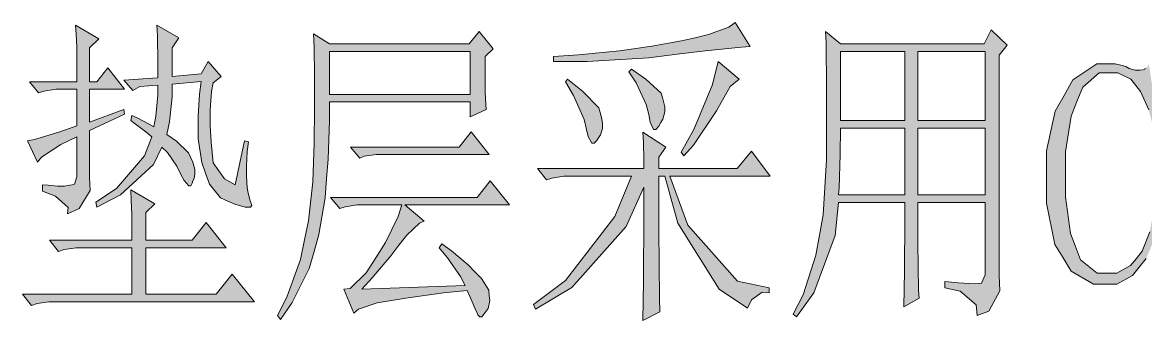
# Model space of a CAD drawing. Header units: millimetres. Extents: x 0 to 586, y 0 to 414.
# Drawn here: x 424.11 to 437.91, y 159.73 to 163.38 of the extents above; entities that cross this region are included whole.
import ezdxf

# ---------------------------------------------------------------- set-up
doc = ezdxf.new("R2010")
doc.units = ezdxf.units.MM

msp = doc.modelspace()

# ---------------------------------------------------------------- hatches: boundary and pattern name
h = msp.add_hatch(color=0)
h.dxf.hatch_style = 2
h.paths.add_polyline_path([(424.359917, 161.392306), (424.426944, 161.38525), (424.543361, 161.374667), (424.59275, 161.374667), (424.631556, 161.374667), (424.695056, 161.38525), (424.723278, 161.392306), (424.7515, 161.399361), (424.779722, 161.491083), (424.779722, 161.57575), (424.779722, 161.977917), (424.585694, 161.886194), (424.345806, 161.730972), (424.296417, 161.667472), (424.172944, 161.932056), (424.261139, 161.946167), (424.561, 162.037889), (424.779722, 162.1155), (424.779722, 162.563528), (424.606861, 162.563528), (424.525722, 162.563528), (424.377556, 162.538833), (424.310528, 162.517667), (424.197639, 162.65525), (424.779722, 162.65525), (424.779722, 163.025667), (424.779722, 163.082111), (424.772667, 163.240861), (424.765611, 163.350222), (425.051361, 163.180889), (424.938472, 163.071528), (424.938472, 162.65525), (425.026667, 162.65525), (425.160722, 162.824583), (425.368861, 162.563528), (424.938472, 162.563528), (424.938472, 162.161361), (425.358278, 162.316583), (425.368861, 162.256611), (424.938472, 162.055528), (424.938472, 161.484028), (424.945528, 161.32175), (424.807944, 161.0995), (424.666833, 161.036), (424.673889, 161.113611), (424.518667, 161.251194), (424.359917, 161.314694)])
h = msp.add_hatch(color=0)
h.dxf.hatch_style = 2
h.paths.add_polyline_path([(425.778083, 162.704639), (425.778083, 162.895139), (425.771028, 163.219694), (425.763972, 163.350222), (426.035611, 163.195), (425.950944, 163.071528), (425.950944, 162.71875), (426.30725, 162.7505), (426.395444, 162.905722), (426.554194, 162.71875), (426.455417, 162.641139), (426.437778, 162.535306), (426.420139, 162.309528), (426.420139, 162.193111), (426.420139, 162.119028), (426.430722, 161.914417), (426.444833, 161.787417), (426.455417, 161.660417), (426.596528, 161.462861), (426.727056, 161.392306), (426.839944, 161.932056), (426.889333, 161.917944), (426.875222, 161.801528), (426.864639, 161.618083), (426.864639, 161.547528), (426.864639, 161.508722), (426.868167, 161.417), (426.875222, 161.360556), (426.882278, 161.307639), (426.906972, 161.208861), (426.924611, 161.163), (426.931667, 161.138306), (426.914028, 161.117139), (426.889333, 161.117139), (426.850528, 161.117139), (426.723528, 161.152417), (426.635333, 161.191222), (426.547139, 161.230028), (426.409556, 161.399361), (426.363694, 161.533417), (426.317833, 161.663944), (426.271972, 161.95675), (426.271972, 162.119028), (426.271972, 162.231917), (426.289611, 162.503556), (426.30725, 162.658778), (425.950944, 162.627028), (425.950944, 162.471806), (425.919194, 162.164889), (425.887444, 162.009667), (426.007389, 161.925), (426.152028, 161.783889), (426.18025, 161.723917), (426.204944, 161.667472), (426.233167, 161.579278), (426.233167, 161.547528), (426.233167, 161.522833), (426.222583, 161.469917), (426.208472, 161.438167), (426.197889, 161.409944), (426.18025, 161.378194), (426.155556, 161.378194), (426.099111, 161.445222), (426.060306, 161.515778), (426.010917, 161.618083), (425.8945, 161.787417), (425.827472, 161.854444), (425.721639, 161.63925), (425.319472, 161.268833), (425.026667, 161.117139), (425.012556, 161.177111), (425.266556, 161.346444), (425.612278, 161.748611), (425.704, 161.977917), (425.629917, 162.041417), (425.499389, 162.140194), (425.442944, 162.179), (425.457056, 162.2425), (425.524083, 162.21075), (425.661667, 162.140194), (425.728694, 162.101389), (425.753389, 162.231917), (425.778083, 162.489444), (425.778083, 162.612917), (425.555833, 162.595278), (425.467639, 162.549417), (425.358278, 162.672889)])
h = msp.add_hatch(color=0)
h.paths.add_polyline_path([(427.245639, 159.787167), (427.362056, 160.012944), (427.527861, 160.475083), (427.57725, 160.714972), (427.626639, 160.951333), (427.683083, 161.427583), (427.690139, 161.663944), (427.697194, 161.896778), (427.700722, 162.330694), (427.700722, 162.524722), (427.700722, 162.722278), (427.697194, 163.082111), (427.690139, 163.244389), (427.887694, 163.120917), (429.602194, 163.120917), (429.725667, 163.272611), (429.898528, 163.057417), (429.79975, 162.965694), (429.79975, 162.881028), (429.79975, 162.704639), (429.79975, 162.616444), (429.79975, 162.52825), (429.806806, 162.376556), (429.810333, 162.316583), (429.612778, 162.224861), (429.612778, 162.408306), (427.887694, 162.408306), (427.887694, 162.179), (427.870056, 161.706278), (427.848889, 161.469917), (427.83125, 161.230028), (427.753639, 160.782), (427.697194, 160.573861), (427.637222, 160.365722), (427.429083, 159.949444), (427.284444, 159.741306)])
h.paths.add_polyline_path([(427.887694, 163.025667), (427.887694, 162.500028), (429.612778, 162.500028), (429.612778, 163.025667)])
h = msp.add_hatch(color=0)
h.dxf.hatch_style = 2
h.paths.add_polyline_path([(432.872444, 163.381972), (433.055889, 163.089167), (432.950056, 163.078583), (432.502028, 163.032722), (432.156306, 162.993917), (431.810583, 162.948056), (431.052111, 162.902194), (430.639361, 162.902194), (430.639361, 162.965694), (430.946278, 162.986861), (431.45075, 163.03625), (431.648306, 163.064472), (431.845861, 163.092694), (432.21275, 163.156194), (432.378556, 163.195), (432.544361, 163.233806), (432.791306, 163.325528)])
h = msp.add_hatch(color=0)
h.paths.add_polyline_path([(435.447722, 160.203444), (435.61, 160.189333), (435.814611, 160.17875), (435.856944, 160.182278), (435.899278, 160.185806), (435.941611, 160.288111), (435.941611, 160.390417), (435.941611, 161.173583), (435.116111, 161.173583), (435.116111, 160.683222), (435.123167, 160.094083), (435.130222, 160.002361), (434.94325, 159.896528), (434.950306, 160.333972), (434.957361, 160.976028), (434.957361, 161.173583), (434.142444, 161.173583), (434.100111, 160.767889), (433.839056, 160.065861), (433.623861, 159.773056), (433.585056, 159.804806), (433.705, 160.041167), (433.86375, 160.528), (433.906083, 160.774944), (433.951944, 161.021889), (433.994278, 161.699222), (433.994278, 162.133139), (433.994278, 162.563528), (433.987222, 163.135028), (433.980167, 163.272611), (434.167139, 163.120917), (435.931028, 163.120917), (436.015694, 163.29025), (436.21325, 163.103278), (436.114472, 162.979806), (436.114472, 160.281056), (436.121528, 160.090556), (435.987472, 159.843611), (435.842833, 159.787167), (435.83225, 159.917694), (435.634694, 160.087028), (435.447722, 160.125833)])
h.paths.add_polyline_path([(435.116111, 163.025667), (435.116111, 162.179), (435.941611, 162.179), (435.941611, 163.025667)])
h.paths.add_polyline_path([(435.116111, 162.087278), (435.116111, 161.268833), (435.941611, 161.268833), (435.941611, 162.087278)])
h.paths.add_polyline_path([(434.167139, 163.025667), (434.167139, 162.179), (434.957361, 162.179), (434.957361, 163.025667)])
h.paths.add_polyline_path([(434.167139, 162.087278), (434.160083, 161.762722), (434.1495, 161.3535), (434.142444, 161.268833), (434.957361, 161.268833), (434.957361, 162.087278)])
h = msp.add_hatch(color=0)
h.dxf.hatch_style = 2
h.paths.add_polyline_path([(432.660778, 162.902194), (432.921833, 162.687), (432.808944, 162.595278), (432.643139, 162.298944), (432.357389, 161.875611), (432.240972, 161.745083), (432.205694, 161.790944), (432.364444, 162.069639), (432.59375, 162.6235)])
h = msp.add_hatch(color=0)
h.dxf.hatch_style = 2
h.paths.add_polyline_path([(437.447972, 160.171694), (437.275111, 160.171694), (436.999944, 160.333972), (436.901167, 160.49625), (436.798861, 160.658528), (436.696556, 161.166528), (436.696556, 161.515778), (436.696556, 161.808583), (436.802389, 162.295417), (436.91175, 162.485917), (437.021111, 162.679944), (437.313917, 162.873972), (437.497361, 162.873972), (437.539694, 162.873972), (437.627889, 162.856333), (437.670222, 162.842222), (437.712556, 162.817528), (437.786639, 162.796361), (437.818389, 162.796361), (437.843083, 162.796361), (437.881889, 162.803417), (437.899528, 162.810472), (437.913639, 162.817528), (437.941861, 162.849278), (437.952444, 162.873972), (438.065333, 162.193111), (437.99125, 162.164889), (437.952444, 162.309528), (437.853667, 162.535306), (437.793694, 162.609389), (437.733722, 162.687), (437.571444, 162.764611), (437.472667, 162.764611), (437.342139, 162.764611), (437.144583, 162.588222), (437.0705, 162.411833), (436.999944, 162.231917), (436.929389, 161.794472), (436.929389, 161.529889), (436.929389, 161.244139), (436.992889, 160.796111), (437.052861, 160.633833), (437.116361, 160.471556), (437.317444, 160.309278), (437.462083, 160.309278), (437.560861, 160.309278), (437.730194, 160.401), (437.80075, 160.489194), (437.871306, 160.577389), (437.966556, 160.81375), (437.99125, 160.958389), (438.065333, 160.912528), (438.033583, 160.75025), (437.920694, 160.485667), (437.836028, 160.379833), (437.754889, 160.277528), (437.560861, 160.171694)])
h = msp.add_hatch(color=0)
h.dxf.hatch_style = 2
h.paths.add_polyline_path([(431.563639, 162.778722), (431.598917, 162.810472), (431.771778, 162.687), (431.962278, 162.514139), (431.976389, 162.461222), (431.9905, 162.411833), (432.008139, 162.348333), (432.008139, 162.330694), (432.008139, 162.284833), (431.983444, 162.196639), (431.95875, 162.154306), (431.934056, 162.111972), (431.89525, 162.069639), (431.884667, 162.069639), (431.867028, 162.069639), (431.828222, 162.161361), (431.810583, 162.253083), (431.778833, 162.376556), (431.655361, 162.641139)])
h = msp.add_hatch(color=0)
h.dxf.hatch_style = 2
h.paths.add_polyline_path([(430.812222, 162.687), (430.995667, 162.538833), (431.19675, 162.334222), (431.210861, 162.277778), (431.2285, 162.217806), (431.242611, 162.14725), (431.242611, 162.129611), (431.242611, 162.08375), (431.217917, 162.002611), (431.193222, 161.967333), (431.168528, 161.932056), (431.136778, 161.900306), (431.108556, 161.900306), (431.062694, 161.984972), (431.045056, 162.069639), (431.013306, 162.193111), (430.886306, 162.485917), (430.787528, 162.65525)])
h = msp.add_hatch(color=0)
h.dxf.hatch_style = 2
h.paths.add_polyline_path([(428.145222, 161.854444), (429.478722, 161.854444), (429.626889, 162.041417), (429.849139, 161.762722), (428.554444, 161.762722), (428.459194, 161.762722), (428.311028, 161.741556), (428.258111, 161.716861)])
h = msp.add_hatch(color=0)
h.dxf.hatch_style = 2
h.paths.add_polyline_path([(431.934056, 161.498139), (431.934056, 160.834917), (431.941111, 160.002361), (431.944639, 159.833028), (431.7365, 159.727194), (431.743556, 160.203444), (431.747083, 161.021889), (431.747083, 161.360556), (431.531889, 160.880778), (430.865139, 160.132889), (430.417111, 159.864778), (430.392417, 159.92475), (430.787528, 160.217556), (431.390778, 161.00425), (431.598917, 161.498139), (430.8475, 161.498139), (430.766361, 161.498139), (430.618194, 161.473444), (430.551167, 161.452278), (430.441806, 161.589861), (431.747083, 161.589861), (431.747083, 161.692167), (431.743556, 161.914417), (431.7365, 162.037889), (432.018722, 161.854444), (431.934056, 161.730972), (431.934056, 161.589861), (432.897139, 161.589861), (433.07, 161.805056), (433.302833, 161.498139), (432.068111, 161.498139), (432.290361, 160.898417), (432.900667, 160.2105), (433.288722, 160.125833), (433.288722, 160.065861), (433.204056, 160.072917), (433.07, 159.981194), (433.020611, 159.878889), (432.674889, 160.111722), (432.166889, 160.919583), (432.008139, 161.498139)])
h = msp.add_hatch(color=0)
h.dxf.hatch_style = 2
h.paths.add_polyline_path([(429.267056, 160.665583), (429.387, 160.580917), (429.588083, 160.411583), (429.669222, 160.326917), (429.753889, 160.24225), (429.842083, 160.097611), (429.849139, 160.034111), (429.856194, 159.974139), (429.835028, 159.875361), (429.810333, 159.843611), (429.785639, 159.808333), (429.757417, 159.773056), (429.732722, 159.773056), (429.708028, 159.79775), (429.700972, 159.818917), (429.676278, 159.871833), (429.612778, 160.012944), (429.5775, 160.094083), (429.288222, 160.065861), (428.822556, 160.002361), (428.646167, 159.974139), (428.469778, 159.942389), (428.240472, 159.864778), (428.184028, 159.818917), (428.060556, 160.111722), (428.141694, 160.118778), (428.335722, 160.312806), (428.455667, 160.49625), (428.572083, 160.683222), (428.730833, 161.00425), (428.776694, 161.145361), (428.3075, 161.145361), (428.226361, 161.145361), (428.078194, 161.120667), (428.011167, 161.0995), (427.898278, 161.237083), (429.700972, 161.237083), (429.859722, 161.438167), (430.096083, 161.145361), (428.811972, 161.145361), (429.048333, 160.944278), (428.991889, 160.919583), (428.836667, 160.774944), (428.737889, 160.651472), (428.639111, 160.520944), (428.409806, 160.249306), (428.282806, 160.111722), (429.552806, 160.157583), (429.496361, 160.266944), (429.337611, 160.49625), (429.231778, 160.619722)])
h = msp.add_hatch(color=0)
h.dxf.hatch_style = 2
h.paths.add_polyline_path([(425.457056, 160.711444), (425.457056, 160.990139), (425.457056, 161.028944), (425.45, 161.198278), (425.442944, 161.328806), (425.739278, 161.159472), (425.629917, 161.053639), (425.629917, 160.711444), (426.197889, 160.711444), (426.37075, 160.930167), (426.617694, 160.619722), (425.629917, 160.619722), (425.629917, 160.05175), (426.494222, 160.05175), (426.691778, 160.295167), (426.963417, 159.9565), (424.518667, 159.9565), (424.437528, 159.9565), (424.292889, 159.935333), (424.222333, 159.910639), (424.112972, 160.05175), (425.457056, 160.05175), (425.457056, 160.619722), (424.853806, 160.619722), (424.772667, 160.619722), (424.6245, 160.598556), (424.557472, 160.573861), (424.444583, 160.711444)])

# ---------------------------------------------------------------- linework, layer by layer
at = {"color": 0, "lineweight": 0}
for points in [[(424.359917, 161.392306), (424.426944, 161.38525), (424.543361, 161.374667), (424.59275, 161.374667), (424.631556, 161.374667), (424.695056, 161.38525), (424.723278, 161.392306), (424.7515, 161.399361), (424.779722, 161.491083), (424.779722, 161.57575), (424.779722, 161.977917), (424.585694, 161.886194), (424.345806, 161.730972), (424.296417, 161.667472), (424.172944, 161.932056), (424.261139, 161.946167), (424.561, 162.037889), (424.779722, 162.1155), (424.779722, 162.563528), (424.606861, 162.563528), (424.525722, 162.563528), (424.377556, 162.538833), (424.310528, 162.517667), (424.197639, 162.65525), (424.779722, 162.65525), (424.779722, 163.025667), (424.779722, 163.082111), (424.772667, 163.240861), (424.765611, 163.350222), (425.051361, 163.180889), (424.938472, 163.071528), (424.938472, 162.65525), (425.026667, 162.65525), (425.160722, 162.824583), (425.368861, 162.563528), (424.938472, 162.563528), (424.938472, 162.161361), (425.358278, 162.316583), (425.368861, 162.256611), (424.938472, 162.055528), (424.938472, 161.484028), (424.945528, 161.32175), (424.807944, 161.0995), (424.666833, 161.036), (424.673889, 161.113611), (424.518667, 161.251194), (424.359917, 161.314694)], [(425.778083, 162.704639), (425.778083, 162.895139), (425.771028, 163.219694), (425.763972, 163.350222), (426.035611, 163.195), (425.950944, 163.071528), (425.950944, 162.71875), (426.30725, 162.7505), (426.395444, 162.905722), (426.554194, 162.71875), (426.455417, 162.641139), (426.437778, 162.535306), (426.420139, 162.309528), (426.420139, 162.193111), (426.420139, 162.119028), (426.430722, 161.914417), (426.444833, 161.787417), (426.455417, 161.660417), (426.596528, 161.462861), (426.727056, 161.392306), (426.839944, 161.932056), (426.889333, 161.917944), (426.875222, 161.801528), (426.864639, 161.618083), (426.864639, 161.547528), (426.864639, 161.508722), (426.868167, 161.417), (426.875222, 161.360556), (426.882278, 161.307639), (426.906972, 161.208861), (426.924611, 161.163), (426.931667, 161.138306), (426.914028, 161.117139), (426.889333, 161.117139), (426.850528, 161.117139), (426.723528, 161.152417), (426.635333, 161.191222), (426.547139, 161.230028), (426.409556, 161.399361), (426.363694, 161.533417), (426.317833, 161.663944), (426.271972, 161.95675), (426.271972, 162.119028), (426.271972, 162.231917), (426.289611, 162.503556), (426.30725, 162.658778), (425.950944, 162.627028), (425.950944, 162.471806), (425.919194, 162.164889), (425.887444, 162.009667), (426.007389, 161.925), (426.152028, 161.783889), (426.18025, 161.723917), (426.204944, 161.667472), (426.233167, 161.579278), (426.233167, 161.547528), (426.233167, 161.522833), (426.222583, 161.469917), (426.208472, 161.438167), (426.197889, 161.409944), (426.18025, 161.378194), (426.155556, 161.378194), (426.099111, 161.445222), (426.060306, 161.515778), (426.010917, 161.618083), (425.8945, 161.787417), (425.827472, 161.854444), (425.721639, 161.63925), (425.319472, 161.268833), (425.026667, 161.117139), (425.012556, 161.177111), (425.266556, 161.346444), (425.612278, 161.748611), (425.704, 161.977917), (425.629917, 162.041417), (425.499389, 162.140194), (425.442944, 162.179), (425.457056, 162.2425), (425.524083, 162.21075), (425.661667, 162.140194), (425.728694, 162.101389), (425.753389, 162.231917), (425.778083, 162.489444), (425.778083, 162.612917), (425.555833, 162.595278), (425.467639, 162.549417), (425.358278, 162.672889)], [(427.245639, 159.787167), (427.362056, 160.012944), (427.527861, 160.475083), (427.57725, 160.714972), (427.626639, 160.951333), (427.683083, 161.427583), (427.690139, 161.663944), (427.697194, 161.896778), (427.700722, 162.330694), (427.700722, 162.524722), (427.700722, 162.722278), (427.697194, 163.082111), (427.690139, 163.244389), (427.887694, 163.120917), (429.602194, 163.120917), (429.725667, 163.272611), (429.898528, 163.057417), (429.79975, 162.965694), (429.79975, 162.881028), (429.79975, 162.704639), (429.79975, 162.616444), (429.79975, 162.52825), (429.806806, 162.376556), (429.810333, 162.316583), (429.612778, 162.224861), (429.612778, 162.408306), (427.887694, 162.408306), (427.887694, 162.179), (427.870056, 161.706278), (427.848889, 161.469917), (427.83125, 161.230028), (427.753639, 160.782), (427.697194, 160.573861), (427.637222, 160.365722), (427.429083, 159.949444), (427.284444, 159.741306)], [(432.872444, 163.381972), (433.055889, 163.089167), (432.950056, 163.078583), (432.502028, 163.032722), (432.156306, 162.993917), (431.810583, 162.948056), (431.052111, 162.902194), (430.639361, 162.902194), (430.639361, 162.965694), (430.946278, 162.986861), (431.45075, 163.03625), (431.648306, 163.064472), (431.845861, 163.092694), (432.21275, 163.156194), (432.378556, 163.195), (432.544361, 163.233806), (432.791306, 163.325528)], [(435.447722, 160.203444), (435.61, 160.189333), (435.814611, 160.17875), (435.856944, 160.182278), (435.899278, 160.185806), (435.941611, 160.288111), (435.941611, 160.390417), (435.941611, 161.173583), (435.116111, 161.173583), (435.116111, 160.683222), (435.123167, 160.094083), (435.130222, 160.002361), (434.94325, 159.896528), (434.950306, 160.333972), (434.957361, 160.976028), (434.957361, 161.173583), (434.142444, 161.173583), (434.100111, 160.767889), (433.839056, 160.065861), (433.623861, 159.773056), (433.585056, 159.804806), (433.705, 160.041167), (433.86375, 160.528), (433.906083, 160.774944), (433.951944, 161.021889), (433.994278, 161.699222), (433.994278, 162.133139), (433.994278, 162.563528), (433.987222, 163.135028), (433.980167, 163.272611), (434.167139, 163.120917), (435.931028, 163.120917), (436.015694, 163.29025), (436.21325, 163.103278), (436.114472, 162.979806), (436.114472, 160.281056), (436.121528, 160.090556), (435.987472, 159.843611), (435.842833, 159.787167), (435.83225, 159.917694), (435.634694, 160.087028), (435.447722, 160.125833)], [(427.887694, 163.025667), (427.887694, 162.500028), (429.612778, 162.500028), (429.612778, 163.025667)], [(434.167139, 163.025667), (434.167139, 162.179), (434.957361, 162.179), (434.957361, 163.025667)], [(435.116111, 163.025667), (435.116111, 162.179), (435.941611, 162.179), (435.941611, 163.025667)], [(432.660778, 162.902194), (432.921833, 162.687), (432.808944, 162.595278), (432.643139, 162.298944), (432.357389, 161.875611), (432.240972, 161.745083), (432.205694, 161.790944), (432.364444, 162.069639), (432.59375, 162.6235)], [(431.563639, 162.778722), (431.598917, 162.810472), (431.771778, 162.687), (431.962278, 162.514139), (431.976389, 162.461222), (431.9905, 162.411833), (432.008139, 162.348333), (432.008139, 162.330694), (432.008139, 162.284833), (431.983444, 162.196639), (431.95875, 162.154306), (431.934056, 162.111972), (431.89525, 162.069639), (431.884667, 162.069639), (431.867028, 162.069639), (431.828222, 162.161361), (431.810583, 162.253083), (431.778833, 162.376556), (431.655361, 162.641139)], [(430.812222, 162.687), (430.995667, 162.538833), (431.19675, 162.334222), (431.210861, 162.277778), (431.2285, 162.217806), (431.242611, 162.14725), (431.242611, 162.129611), (431.242611, 162.08375), (431.217917, 162.002611), (431.193222, 161.967333), (431.168528, 161.932056), (431.136778, 161.900306), (431.108556, 161.900306), (431.062694, 161.984972), (431.045056, 162.069639), (431.013306, 162.193111), (430.886306, 162.485917), (430.787528, 162.65525)], [(428.145222, 161.854444), (429.478722, 161.854444), (429.626889, 162.041417), (429.849139, 161.762722), (428.554444, 161.762722), (428.459194, 161.762722), (428.311028, 161.741556), (428.258111, 161.716861)], [(431.934056, 161.498139), (431.934056, 160.834917), (431.941111, 160.002361), (431.944639, 159.833028), (431.7365, 159.727194), (431.743556, 160.203444), (431.747083, 161.021889), (431.747083, 161.360556), (431.531889, 160.880778), (430.865139, 160.132889), (430.417111, 159.864778), (430.392417, 159.92475), (430.787528, 160.217556), (431.390778, 161.00425), (431.598917, 161.498139), (430.8475, 161.498139), (430.766361, 161.498139), (430.618194, 161.473444), (430.551167, 161.452278), (430.441806, 161.589861), (431.747083, 161.589861), (431.747083, 161.692167), (431.743556, 161.914417), (431.7365, 162.037889), (432.018722, 161.854444), (431.934056, 161.730972), (431.934056, 161.589861), (432.897139, 161.589861), (433.07, 161.805056), (433.302833, 161.498139), (432.068111, 161.498139), (432.290361, 160.898417), (432.900667, 160.2105), (433.288722, 160.125833), (433.288722, 160.065861), (433.204056, 160.072917), (433.07, 159.981194), (433.020611, 159.878889), (432.674889, 160.111722), (432.166889, 160.919583), (432.008139, 161.498139)], [(434.167139, 162.087278), (434.160083, 161.762722), (434.1495, 161.3535), (434.142444, 161.268833), (434.957361, 161.268833), (434.957361, 162.087278)], [(435.116111, 162.087278), (435.116111, 161.268833), (435.941611, 161.268833), (435.941611, 162.087278)], [(429.267056, 160.665583), (429.387, 160.580917), (429.588083, 160.411583), (429.669222, 160.326917), (429.753889, 160.24225), (429.842083, 160.097611), (429.849139, 160.034111), (429.856194, 159.974139), (429.835028, 159.875361), (429.810333, 159.843611), (429.785639, 159.808333), (429.757417, 159.773056), (429.732722, 159.773056), (429.708028, 159.79775), (429.700972, 159.818917), (429.676278, 159.871833), (429.612778, 160.012944), (429.5775, 160.094083), (429.288222, 160.065861), (428.822556, 160.002361), (428.646167, 159.974139), (428.469778, 159.942389), (428.240472, 159.864778), (428.184028, 159.818917), (428.060556, 160.111722), (428.141694, 160.118778), (428.335722, 160.312806), (428.455667, 160.49625), (428.572083, 160.683222), (428.730833, 161.00425), (428.776694, 161.145361), (428.3075, 161.145361), (428.226361, 161.145361), (428.078194, 161.120667), (428.011167, 161.0995), (427.898278, 161.237083), (429.700972, 161.237083), (429.859722, 161.438167), (430.096083, 161.145361), (428.811972, 161.145361), (429.048333, 160.944278), (428.991889, 160.919583), (428.836667, 160.774944), (428.737889, 160.651472), (428.639111, 160.520944), (428.409806, 160.249306), (428.282806, 160.111722), (429.552806, 160.157583), (429.496361, 160.266944), (429.337611, 160.49625), (429.231778, 160.619722)], [(425.457056, 160.711444), (425.457056, 160.990139), (425.457056, 161.028944), (425.45, 161.198278), (425.442944, 161.328806), (425.739278, 161.159472), (425.629917, 161.053639), (425.629917, 160.711444), (426.197889, 160.711444), (426.37075, 160.930167), (426.617694, 160.619722), (425.629917, 160.619722), (425.629917, 160.05175), (426.494222, 160.05175), (426.691778, 160.295167), (426.963417, 159.9565), (424.518667, 159.9565), (424.437528, 159.9565), (424.292889, 159.935333), (424.222333, 159.910639), (424.112972, 160.05175), (425.457056, 160.05175), (425.457056, 160.619722), (424.853806, 160.619722), (424.772667, 160.619722), (424.6245, 160.598556), (424.557472, 160.573861), (424.444583, 160.711444)]]:
    msp.add_lwpolyline(points, close=True, dxfattribs=at)
for points in [[(437.920694, 160.485667), (437.836028, 160.379833), (437.754889, 160.277528), (437.560861, 160.171694), (437.447972, 160.171694), (437.275111, 160.171694), (436.999944, 160.333972), (436.901167, 160.49625), (436.798861, 160.658528), (436.696556, 161.166528), (436.696556, 161.515778), (436.696556, 161.808583), (436.802389, 162.295417), (436.91175, 162.485917), (437.021111, 162.679944), (437.313917, 162.873972), (437.497361, 162.873972), (437.539694, 162.873972), (437.627889, 162.856333), (437.670222, 162.842222), (437.712556, 162.817528), (437.786639, 162.796361), (437.818389, 162.796361), (437.843083, 162.796361), (437.881889, 162.803417), (437.899528, 162.810472), (437.913639, 162.817528)], [(437.952444, 162.309528), (437.853667, 162.535306), (437.793694, 162.609389), (437.733722, 162.687), (437.571444, 162.764611), (437.472667, 162.764611), (437.342139, 162.764611), (437.144583, 162.588222), (437.0705, 162.411833), (436.999944, 162.231917), (436.929389, 161.794472), (436.929389, 161.529889), (436.929389, 161.244139), (436.992889, 160.796111), (437.052861, 160.633833), (437.116361, 160.471556), (437.317444, 160.309278), (437.462083, 160.309278), (437.560861, 160.309278), (437.730194, 160.401), (437.80075, 160.489194), (437.871306, 160.577389), (437.966556, 160.81375)]]:
    msp.add_lwpolyline(points, dxfattribs=at)

doc.saveas('drawing.dxf')
